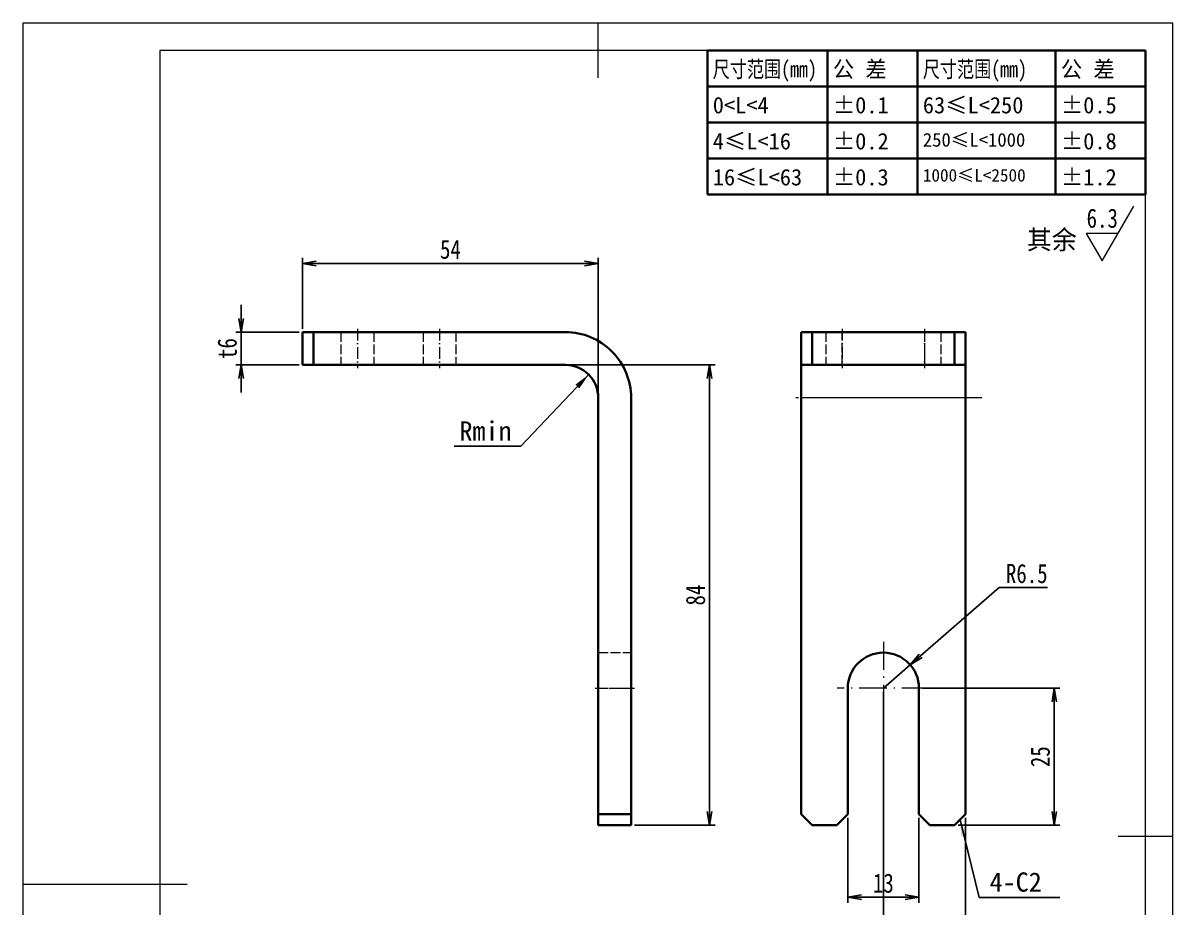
# Model space of a CAD drawing. Header units: millimetres. Extents: x -15766 to 80009, y -9701 to 15159.
# Drawn here: x -9835.3 to -9625.3, y 11269.6 to 11431.1 of the extents above; entities that cross this region are included whole.
import ezdxf
from ezdxf.enums import TextEntityAlignment as Align

# ---------------------------------------------------------------- set-up
doc = ezdxf.new("R2010")
doc.units = ezdxf.units.MM
for name, pattern in [('CENTER-HOKUTO_1', [16, 13, -1, 1, -1]), ('DASHDOT', [18.5, 12, -3, 0.5, -3]), ('DASHED', [15, 12, -3]), ('HIDDEN-HOKUTO_1', [2, 1, -1])]:
    doc.linetypes.add(name, pattern=pattern)
doc.layers.get('DEFPOINTS').update_dxf_attribs({"lineweight": 18})
for name, color, linetype, lineweight in [('AM_7', 2, 'CENTER-HOKUTO_1', 18), ('AM_HID', 1, 'HIDDEN-HOKUTO_1', 18), ('AM_VIS', 7, 'Continuous', 18), ('CDRAFT0', 7, 'Continuous', 18), ('DIM', 253, 'Continuous', 20), ('title_frame', 7, 'Continuous', 18), ('word_dim', 9, 'Continuous', 18), ('尺寸线层', 3, 'Continuous', 18), ('粗实线层', 7, 'Continuous', 35), ('粗实线层_1', 7, 'Continuous', 15)]:
    doc.layers.add(name, color=color, linetype=linetype, lineweight=lineweight)
doc.styles.add('DIM', font='', dxfattribs={"width": 0.8})
doc.styles.get('DIM').set_extended_font_data('NSimSun')
doc.dimstyles.new('1-1', dxfattribs={"dimtxt": 3.5, "dimasz": 3, "dimexe": 1, "dimexo": 0, "dimgap": 1, "dimtad": 1, "dimdsep": 46, "dimtxsty": 'DIM', "dimblk": '_CAXARROW', "dimcen": 0, "dimdle": 6, "dimclrd": 256, "dimclre": 256, "dimclrt": 3, "dimazin": 2, "dimtfac": 0.707107, "dimtmove": 0, "dimatfit": 3, "dimfxl": 0, "dimfrac": 2, "dimtolj": 1, "dimarcsym": 0})
doc.dimstyles.new('1-1$0', dxfattribs={"dimtxt": 3.5, "dimasz": 2.5, "dimexe": 1, "dimexo": 0.625, "dimgap": 0.8, "dimtad": 1, "dimdsep": 46, "dimtxsty": 'DIM', "dimblk": 'OPEN', "dimcen": 0, "dimdle": 5, "dimclrd": 256, "dimclre": 256, "dimclrt": 3, "dimazin": 3, "dimtfac": 0.5, "dimtmove": 0, "dimatfit": 3, "dimldrblk": 'OPEN', "dimfxl": 0, "dimtolj": 1, "dimarcsym": 0})
doc.dimstyles.new('1-1$4', dxfattribs={"dimtxt": 3.5, "dimasz": 2.5, "dimexe": 1, "dimexo": 0.625, "dimgap": 0.8, "dimtad": 1, "dimtih": 1, "dimtoh": 1, "dimzin": 12, "dimdsep": 46, "dimtxsty": 'DIM', "dimblk": 'OPEN', "dimcen": 0, "dimdle": 5, "dimclrd": 256, "dimclre": 256, "dimclrt": 3, "dimazin": 3, "dimtfac": 0.5, "dimtmove": 0, "dimatfit": 3, "dimldrblk": 'OPEN', "dimfxl": 0, "dimtolj": 1, "dimarcsym": 0})

# ---------------------------------------------------------------- blocks, each defined once
blk = doc.blocks.new('*X18')
at = {"layer": 'CDRAFT0'}
blk.add_line((210, 148.5), (200, 148.5), dxfattribs=at)
blk.add_lwpolyline([(0, 0), (210, 0), (210, 297), (0, 297), (0, 0)], dxfattribs=at)
at = {"layer": '粗实线层_1'}
for p, q in [((105, 297), (105, 287)), ((205, 292), (25, 292)), ((25, 292), (25, 5)), ((205, 5), (205, 292)), ((0, 139.83), (30, 139.83)), ((105, 0), (105, 10)), ((25, 5), (205, 5))]:
    blk.add_line(p, q, dxfattribs=at)
blk = doc.blocks.new('自由公差_1')
at = {"layer": '粗实线层'}
for p, q in [((-80, 0), (0, 0)), ((-80, 0), (-80, -26.3)), ((-58.08, 0), (-58.08, -26.3)), ((-41.64, 0), (-41.64, -26.3)), ((-16.44, 0), (-16.44, -26.3)), ((0, 0), (0, -26.3)), ((-80, -6.58), (0, -6.58)), ((-80, -13.15), (0, -13.15)), ((-80, -19.73), (0, -19.73)), ((-80, -26.3), (0, -26.3))]:
    blk.add_line(p, q, dxfattribs=at)
at = {"layer": '尺寸线层', "linetype": 'Continuous', "attachment_point": 1, "line_spacing_factor": 0.9}
for s, insert, char_height, width in [('{\\W0.8;尺寸范围(mm)}', (-79.04, -1.92), 3, 22.6032), ('公 差', (-57.12, -1.92), 3, 22.6032), ('{\\W0.8;尺寸范围(mm)}', (-40.68, -1.92), 3, 22.6032), ('公 差', (-15.48, -1.92), 3, 22.6032), ('%%P0.1', (-57.12, -8.49), 3, 12.7119), ('63≤L<250', (-40.68, -8.49), 3, 22.6032), ('%%P0.5', (-15.48, -8.49), 3, 12.5771), ('0<L<4', (-79.04, -8.49), 3, 22.6032), ('4≤L<16', (-79.04, -15.07), 3, 22.6032), ('%%P0.2', (-57.12, -15.07), 3, 12.4769), ('250≤L<1000', (-40.68, -15.07), 2.5, 22.6032), ('%%P0.8', (-15.48, -15.07), 3, 13.0759), ('16≤L<63', (-79.04, -21.64), 3, 22.6032), ('%%P0.3', (-57.12, -21.64), 3, 12.7119), ('1000≤L<2500', (-40.68, -21.64), 2.3, 22.6032), ('%%P1.2', (-15.48, -21.64), 3, 12.8764)]:
    blk.add_mtext(s, dxfattribs=dict(at, insert=insert, char_height=char_height, width=width))
blk = doc.blocks.new('_OPEN')
at = {"color": 0, "linetype": 'ByBlock', "lineweight": -2}
for p, q in [((-1, 0.166667), (0, 0)), ((-1, -0.166667), (0, 0)), ((0, 0), (-1, 0))]:
    blk.add_line(p, q, dxfattribs=at)
blk = doc.blocks.new('*D333')
at = {"layer": 'DEFPOINTS', "color": 0, "transparency": 16777216}
for p in [(-9730.27, 11387.23), (-9784.27, 11374.69), (-9730.27, 11362.69)]:
    blk.add_point(p, dxfattribs=at)
at = {"layer": 'word_dim', "lineweight": -2, "transparency": 16777216}
for p, q in [((-9784.27, 11375.31), (-9784.27, 11388.23)), ((-9781.77, 11387.23), (-9732.77, 11387.23)), ((-9730.27, 11363.31), (-9730.27, 11388.23))]:
    blk.add_line(p, q, dxfattribs=at)
at = {"layer": 'word_dim', "lineweight": -2, "transparency": 16777216, "xscale": 2.5, "yscale": 2.5, "zscale": 2.5, "rotation": 180}
blk.add_blockref('_OPEN', (-9784.27, 11387.23), dxfattribs=at)
at = {"layer": 'word_dim', "lineweight": -2, "transparency": 16777216, "xscale": 2.5, "yscale": 2.5, "zscale": 2.5}
blk.add_blockref('_OPEN', (-9730.27, 11387.23), dxfattribs=at)
at = {"layer": 'word_dim', "color": 3, "transparency": 16777216, "insert": (-9757.27, 11389.78), "char_height": 3.5, "attachment_point": 5, "style": 'DIM'}
blk.add_mtext('\\A1;54', dxfattribs=at)
blk = doc.blocks.new('*D334')
at = {"layer": 'DEFPOINTS', "color": 0, "transparency": 16777216}
for p in [(-9736.27, 11368.69), (-9709.95, 11368.69), (-9724.27, 11284.69)]:
    blk.add_point(p, dxfattribs=at)
at = {"layer": 'word_dim', "lineweight": -2, "transparency": 16777216}
for p, q in [((-9735.64, 11368.69), (-9708.95, 11368.69)), ((-9709.95, 11287.19), (-9709.95, 11366.19)), ((-9723.64, 11284.69), (-9708.95, 11284.69))]:
    blk.add_line(p, q, dxfattribs=at)
at = {"layer": 'word_dim', "lineweight": -2, "transparency": 16777216, "xscale": 2.5, "yscale": 2.5, "zscale": 2.5}
for p, rotation in [((-9709.95, 11368.69), 90), ((-9709.95, 11284.69), 270)]:
    blk.add_blockref('_OPEN', p, dxfattribs=dict(at, rotation=rotation))
at = {"layer": 'word_dim', "color": 3, "transparency": 16777216, "insert": (-9712.5, 11326.69), "char_height": 3.5, "attachment_point": 5, "rotation": 90, "style": 'DIM'}
blk.add_mtext('\\A1;84', dxfattribs=at)
blk = doc.blocks.new('*D335')
at = {"layer": 'DEFPOINTS', "color": 0, "transparency": 16777216}
for p in [(-9795.47, 11374.69), (-9784.27, 11374.69), (-9784.27, 11368.69)]:
    blk.add_point(p, dxfattribs=at)
at = {"layer": 'word_dim', "lineweight": -2, "transparency": 16777216}
for p, q in [((-9795.47, 11377.19), (-9795.47, 11379.69)), ((-9784.89, 11374.69), (-9796.47, 11374.69)), ((-9795.47, 11368.69), (-9795.47, 11374.69)), ((-9784.89, 11368.69), (-9796.47, 11368.69)), ((-9795.47, 11366.19), (-9795.47, 11363.69))]:
    blk.add_line(p, q, dxfattribs=at)
at = {"layer": 'word_dim', "lineweight": -2, "transparency": 16777216, "xscale": 2.5, "yscale": 2.5, "zscale": 2.5}
for p, rotation in [((-9795.47, 11374.69), 270), ((-9795.47, 11368.69), 90)]:
    blk.add_blockref('_OPEN', p, dxfattribs=dict(at, rotation=rotation))
at = {"layer": 'word_dim', "color": 3, "transparency": 16777216, "insert": (-9798.02, 11371.69), "char_height": 3.5, "attachment_point": 5, "rotation": 90, "style": 'DIM'}
blk.add_mtext('\\A1;t6', dxfattribs=at)
blk = doc.blocks.new('*D336')
at = {"layer": 'DEFPOINTS', "color": 0, "transparency": 16777216}
for p in [(-9671.71, 11309.69), (-9665.21, 11284.69), (-9647, 11284.69)]:
    blk.add_point(p, dxfattribs=at)
at = {"layer": 'word_dim', "lineweight": -2, "transparency": 16777216}
for p, q in [((-9671.08, 11309.69), (-9646, 11309.69)), ((-9647, 11307.19), (-9647, 11287.19)), ((-9664.58, 11284.69), (-9646, 11284.69))]:
    blk.add_line(p, q, dxfattribs=at)
at = {"layer": 'word_dim', "lineweight": -2, "transparency": 16777216, "xscale": 2.5, "yscale": 2.5, "zscale": 2.5}
for p, rotation in [((-9647, 11309.69), 90), ((-9647, 11284.69), 270)]:
    blk.add_blockref('_OPEN', p, dxfattribs=dict(at, rotation=rotation))
at = {"layer": 'word_dim', "color": 3, "transparency": 16777216, "insert": (-9649.55, 11297.19), "char_height": 3.5, "attachment_point": 5, "rotation": 90, "style": 'DIM'}
blk.add_mtext('\\A1;25', dxfattribs=at)
blk = doc.blocks.new('*D337')
at = {"layer": 'DEFPOINTS', "color": 0, "transparency": 16777216}
for p in [(-9678.21, 11309.69), (-9663.21, 11286.69), (-9663.21, 11264)]:
    blk.add_point(p, dxfattribs=at)
at = {"layer": 'word_dim', "lineweight": -2, "transparency": 16777216}
for p, q in [((-9678.21, 11309.06), (-9678.21, 11263)), ((-9663.21, 11286.06), (-9663.21, 11263)), ((-9675.71, 11264), (-9665.71, 11264))]:
    blk.add_line(p, q, dxfattribs=at)
at = {"layer": 'word_dim', "lineweight": -2, "transparency": 16777216, "xscale": 2.5, "yscale": 2.5, "zscale": 2.5, "rotation": 180}
blk.add_blockref('_OPEN', (-9678.21, 11264), dxfattribs=at)
at = {"layer": 'word_dim', "lineweight": -2, "transparency": 16777216, "xscale": 2.5, "yscale": 2.5, "zscale": 2.5}
blk.add_blockref('_OPEN', (-9663.21, 11264), dxfattribs=at)
at = {"layer": 'word_dim', "color": 3, "transparency": 16777216, "insert": (-9670.71, 11266.55), "char_height": 3.5, "attachment_point": 5, "style": 'DIM'}
blk.add_mtext('\\A1;15', dxfattribs=at)
blk = doc.blocks.new('*D338')
at = {"layer": 'DEFPOINTS', "color": 0, "transparency": 16777216}
for p in [(-9684.71, 11286.69), (-9671.71, 11286.69), (-9684.71, 11271.54)]:
    blk.add_point(p, dxfattribs=at)
at = {"layer": 'word_dim', "lineweight": -2, "transparency": 16777216}
for p, q in [((-9684.71, 11286.06), (-9684.71, 11270.54)), ((-9671.71, 11286.06), (-9671.71, 11270.54)), ((-9674.21, 11271.54), (-9682.21, 11271.54))]:
    blk.add_line(p, q, dxfattribs=at)
at = {"layer": 'word_dim', "lineweight": -2, "transparency": 16777216, "xscale": 2.5, "yscale": 2.5, "zscale": 2.5, "rotation": 180}
blk.add_blockref('_OPEN', (-9684.71, 11271.54), dxfattribs=at)
at = {"layer": 'word_dim', "lineweight": -2, "transparency": 16777216, "xscale": 2.5, "yscale": 2.5, "zscale": 2.5}
blk.add_blockref('_OPEN', (-9671.71, 11271.54), dxfattribs=at)
at = {"layer": 'word_dim', "color": 3, "transparency": 16777216, "insert": (-9678.21, 11274.09), "char_height": 3.5, "attachment_point": 5, "style": 'DIM'}
blk.add_mtext('\\A1;13', dxfattribs=at)
blk = doc.blocks.new('_CAXARROW')
blk.add_hatch(color=0).paths.add_polyline_path([(0, 0), (-1, 0.125), (-1, -0.125)], flags=0)
blk = doc.blocks.new('*D339')
at = {"layer": 'DEFPOINTS', "color": 0, "transparency": 16777216}
for p in [(-9673.3, 11313.95), (-9678.21, 11309.69)]:
    blk.add_point(p, dxfattribs=at)
at = {"layer": 'word_dim', "lineweight": -2, "transparency": 16777216}
for p, q in [((-9657.09, 11328.05), (-9671.42, 11315.59)), ((-9648.23, 11328.05), (-9657.09, 11328.05)), ((-9678.21, 11309.69), (-9673.3, 11313.95))]:
    blk.add_line(p, q, dxfattribs=at)
at = {"layer": 'word_dim', "lineweight": -2, "transparency": 16777216, "xscale": 2.5, "yscale": 2.5, "zscale": 2.5, "rotation": 221.0103180576687}
blk.add_blockref('_OPEN', (-9673.3, 11313.95), dxfattribs=at)
at = {"layer": 'word_dim', "color": 3, "transparency": 16777216, "insert": (-9652.03, 11330.6), "char_height": 3.5, "attachment_point": 5, "style": 'DIM'}
blk.add_mtext('\\A1;R6.5', dxfattribs=at)

msp = doc.modelspace()

# ---------------------------------------------------------------- linework, layer by layer
at = {"layer": 'AM_7', "linetype": 'DASHDOT', "lineweight": 13, "ltscale": 0.180016}
for p, q in [((-9774.26894, 11375.28538), (-9774.26894, 11368.08475)), ((-9759.26894, 11375.28538), (-9759.26894, 11368.08475)), ((-9685.70726, 11375.28538), (-9685.70726, 11368.08475)), ((-9670.70726, 11375.28538), (-9670.70726, 11368.08475))]:
    msp.add_line(p, q, dxfattribs=at)
at = {"layer": 'AM_7', "linetype": 'DASHDOT', "lineweight": 13}
msp.add_line((-9660.20677, 11362.68528), (-9696.20726, 11362.68528), dxfattribs=at)
at = {"layer": 'AM_7', "linetype": 'DASHDOT', "lineweight": 13, "ltscale": 0.422501}
msp.add_line((-9678.20726, 11318.13529), (-9678.20726, 11301.23527), dxfattribs=at)
at = {"layer": 'AM_7', "linetype": 'DASHDOT', "lineweight": 13, "ltscale": 0.180005}
msp.add_line((-9730.86904, 11309.68528), (-9723.66884, 11309.68528), dxfattribs=at)
at = {"layer": 'AM_7', "linetype": 'DASHDOT', "lineweight": 13, "ltscale": 0.422498}
msp.add_line((-9669.75707, 11309.68528), (-9686.65697, 11309.68528), dxfattribs=at)
at = {"layer": 'AM_HID', "linetype": 'DASHED', "lineweight": 13, "ltscale": 0.15}
for p, q in [((-9782.26894, 11368.68534), (-9782.26894, 11374.68534)), ((-9777.26894, 11374.68534), (-9777.26894, 11368.68534)), ((-9771.26894, 11374.68534), (-9771.26894, 11368.68534)), ((-9762.26894, 11374.68534), (-9762.26894, 11368.68534)), ((-9756.26894, 11374.68534), (-9756.26894, 11368.68534)), ((-9688.70726, 11374.68534), (-9688.70726, 11368.68534)), ((-9688.70726, 11374.68534), (-9688.70726, 11368.68534)), ((-9685.70726, 11368.68534), (-9685.70726, 11374.68534)), ((-9685.70726, 11368.68534), (-9685.70726, 11374.68534)), ((-9685.70726, 11368.68534), (-9685.70726, 11374.68534)), ((-9685.70726, 11368.68534), (-9685.70726, 11374.68534)), ((-9670.70726, 11374.68534), (-9670.70726, 11368.68534)), ((-9670.70726, 11374.68534), (-9670.70726, 11368.68534)), ((-9670.70726, 11374.68534), (-9670.70726, 11368.68534)), ((-9670.70726, 11374.68534), (-9670.70726, 11368.68534)), ((-9667.70726, 11374.68534), (-9667.70726, 11368.68534)), ((-9667.70726, 11374.68534), (-9667.70726, 11368.68534)), ((-9730.26894, 11316.18528), (-9724.26894, 11316.18528)), ((-9730.26894, 11309.68528), (-9724.26894, 11309.68528)), ((-9730.26894, 11309.68528), (-9724.26894, 11309.68528)), ((-9724.26894, 11286.68528), (-9730.26894, 11286.68528)), ((-9724.26894, 11286.68528), (-9730.26894, 11286.68528)), ((-9724.26894, 11286.68528), (-9730.26894, 11286.68528))]:
    msp.add_line(p, q, dxfattribs=at)
at = {"layer": 'AM_HID', "linetype": 'DASHED', "lineweight": 13}
msp.add_line((-9663.20726, 11362.68528), (-9693.20726, 11362.68528), dxfattribs=at)
at = {"layer": 'AM_VIS', "lineweight": 35}
for p, q in [((-9782.26894, 11374.68534), (-9784.26894, 11374.68534)), ((-9784.26894, 11368.68534), (-9784.26894, 11374.68534)), ((-9736.26894, 11374.68528), (-9782.26894, 11374.68534)), ((-9782.26894, 11368.68534), (-9782.26894, 11374.68534)), ((-9693.20726, 11368.68534), (-9693.20726, 11374.68534)), ((-9693.20726, 11374.68534), (-9691.20726, 11374.68534)), ((-9665.20726, 11374.68534), (-9691.20726, 11374.68534)), ((-9691.20726, 11368.68534), (-9691.20726, 11374.68534)), ((-9663.20726, 11374.68534), (-9665.20726, 11374.68534)), ((-9665.20726, 11368.68534), (-9665.20726, 11374.68534)), ((-9663.20726, 11368.68534), (-9663.20726, 11374.68534)), ((-9782.26894, 11368.68534), (-9784.26894, 11368.68534)), ((-9736.26894, 11368.68528), (-9782.26894, 11368.68534)), ((-9693.20726, 11368.68534), (-9691.20726, 11368.68534)), ((-9693.20726, 11368.68528), (-9693.20726, 11362.68528)), ((-9665.20726, 11368.68534), (-9691.20726, 11368.68534)), ((-9663.20726, 11368.68534), (-9665.20726, 11368.68534)), ((-9663.20726, 11368.68528), (-9663.20726, 11362.68528)), ((-9730.26894, 11286.68528), (-9730.26894, 11362.68528)), ((-9724.26894, 11362.68528), (-9724.26894, 11286.68528)), ((-9693.20726, 11286.68528), (-9693.20726, 11362.68528)), ((-9663.20726, 11286.68528), (-9663.20726, 11362.68528)), ((-9684.70726, 11286.68528), (-9684.70726, 11309.68528)), ((-9671.70726, 11286.68528), (-9671.70726, 11309.68528)), ((-9730.26894, 11284.68528), (-9730.26894, 11286.68528)), ((-9724.26894, 11286.68528), (-9730.26894, 11286.68528)), ((-9724.26894, 11284.68528), (-9724.26894, 11286.68528)), ((-9693.20726, 11286.68528), (-9691.20726, 11284.68528)), ((-9684.70726, 11286.68528), (-9686.70726, 11284.68528)), ((-9669.70726, 11284.68528), (-9671.70726, 11286.68528)), ((-9665.20726, 11284.68528), (-9663.20726, 11286.68528)), ((-9724.26894, 11284.68528), (-9730.26894, 11284.68528)), ((-9686.70726, 11284.68528), (-9691.20726, 11284.68528)), ((-9665.20726, 11284.68528), (-9669.70726, 11284.68528))]:
    msp.add_line(p, q, dxfattribs=at)
at = {"layer": 'AM_VIS', "lineweight": 13}
msp.add_line((-9663.20726, 11362.68528), (-9693.20726, 11362.68528), dxfattribs=at)
at = {"layer": 'AM_VIS', "lineweight": 35}
for centre, radius, start, end in [((-9736.26894, 11362.68528), 12, 359.999931, 89.999934), ((-9736.26894, 11362.68528), 6, 359.999931, 89.999934), ((-9678.20726, 11309.68528), 6.5, 359.999997, 179.999991)]:
    msp.add_arc(centre, radius, start, end, dxfattribs=at)
at = {"layer": 'DIM'}
for p, q in [((-9638.26921, 11387.67681), (-9632.49571, 11397.67681)), ((-9635.38246, 11392.67681), (-9641.15596, 11392.67681)), ((-9641.15596, 11392.67681), (-9638.26921, 11387.67681))]:
    msp.add_line(p, q, dxfattribs=at)

# ---------------------------------------------------------------- block references
at = {"layer": 'AM_VIS'}
msp.add_blockref('*X18', (-9835.32433, 11134.10436), dxfattribs=at)
at = {"layer": 'title_frame'}
msp.add_blockref('自由公差_1', (-9630.32433, 11426.10436), dxfattribs=at)

# ---------------------------------------------------------------- texts
at = {"layer": 'DIM', "color": 2, "style": 'DIM', "width": 0.8}
msp.add_attdef('6.3', text='0.0', height=3.5, dxfattribs=at).set_placement((-9635.38246, 11392.67681), align=Align.BOTTOM_RIGHT)
at = {"layer": 'word_dim', "linetype": 'Continuous', "insert": (-9652.00917, 11393.3042), "char_height": 3.5, "width": 10.860604, "attachment_point": 1}
msp.add_mtext('{\\C3;其余}', dxfattribs=at)
at = {"layer": 'word_dim', "color": 3, "char_height": 3.5}
for s, insert, attachment_point in [('\\A1;Rmin', (-9746.10431, 11354.8976), 9), ('\\A1;4-C2', (-9658.81109, 11272.50491), 7)]:
    msp.add_mtext(s, dxfattribs=dict(at, insert=insert, attachment_point=attachment_point))

# ---------------------------------------------------------------- dimensions: what is measured, and where the dimension line sits
at = {"layer": 'word_dim'}
for base, p1, p2, picture, middle in [((-9730.26894, 11387.2295), (-9784.26894, 11374.68534), (-9730.26894, 11362.68528), '*D333', (-9757.26894, 11389.7795)), ((-9663.20726, 11264.00164), (-9678.20726, 11309.68528), (-9663.20726, 11286.68528), '*D337', (-9670.70726, 11266.55164)), ((-9684.70726, 11271.53756), (-9671.70726, 11286.68528), (-9684.70726, 11286.68528), '*D338', (-9678.20726, 11274.08756))]:
    dim = msp.add_linear_dim(base=base, p1=p1, p2=p2, dimstyle='1-1$0', dxfattribs=at)
    dim.commit()
    dim.dimension.update_dxf_attribs({"geometry": picture, "text_midpoint": middle})
dim = msp.add_linear_dim(base=(-9795.46981, 11374.68534), p1=(-9784.26894, 11368.68534), p2=(-9784.26894, 11374.68534), angle=90, dimstyle='1-1$0', override={"dimpost": 't<>'}, dxfattribs=at)
dim.commit()
dim.dimension.update_dxf_attribs({"geometry": '*D335', "text_midpoint": (-9798.01981, 11371.68534)})
for base, p1, p2, picture, middle in [((-9709.95487, 11368.68528), (-9724.26894, 11284.68528), (-9736.26893, 11368.68528), '*D334', (-9712.50487, 11326.68528)), ((-9647.00179, 11284.68528), (-9671.70726, 11309.68528), (-9665.20726, 11284.68528), '*D336', (-9649.55179, 11297.18528))]:
    dim = msp.add_linear_dim(base=base, p1=p1, p2=p2, angle=90, dimstyle='1-1$0', dxfattribs=at)
    dim.commit()
    dim.dimension.update_dxf_attribs({"geometry": picture, "text_midpoint": middle})
dim = msp.add_radius_dim(center=(-9678.20726, 11309.68528), mpoint=(-9673.30242, 11313.95055), dimstyle='1-1$4', dxfattribs=at)
dim.commit()
dim.dimension.update_dxf_attribs({"geometry": '*D339', "text_midpoint": (-9652.02761, 11328.04519), "dimtype": 164})

# ---------------------------------------------------------------- leaders
at = {"layer": 'word_dim', "annotation_type": 0, "has_hookline": 1}
for points, hookline_direction, text_width in [([(-9732.0263, 11366.92791), (-9744.41071, 11353.8976), (-9745.10431, 11353.8976)], 1, 10.5), ([(-9664.20726, 11285.68528), (-9660.70372, 11271.50491), (-9659.81109, 11271.50491)], 0, 12.83333)]:
    msp.add_leader(points, dimstyle='1-1', override={"dimgap": 1, "dimtad": 1}, dxfattribs=dict(at, hookline_direction=hookline_direction, text_width=text_width))

doc.saveas('drawing.dxf')
